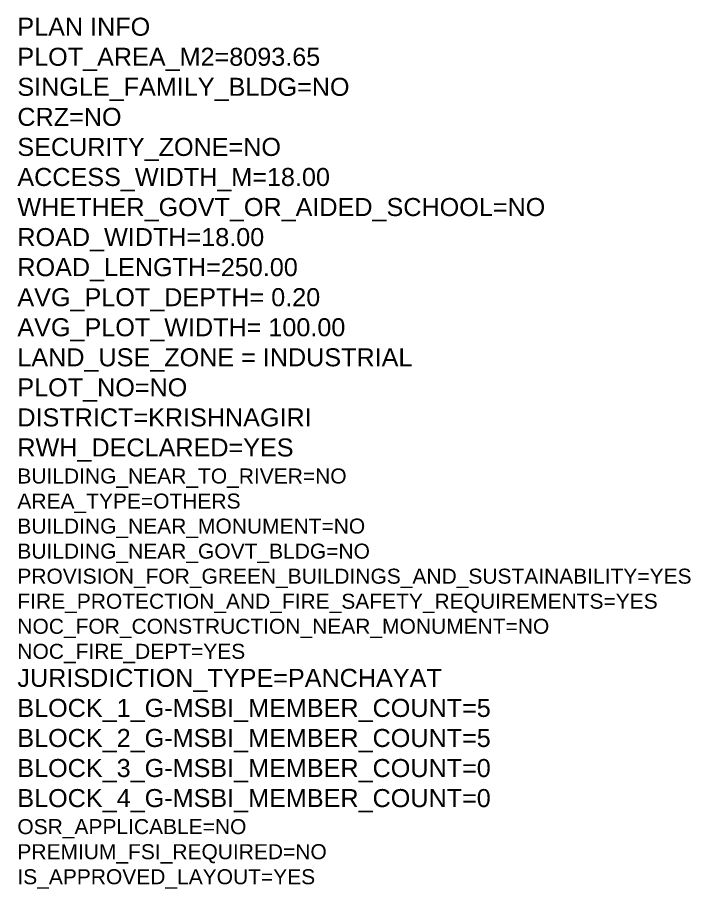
# Model space of a CAD drawing. Header units: metres. Extents: x -1559856 to -1559563, y 43807 to 43972.
# Drawn here: x -1559794.75 to -1559757.38, y 43806.54 to 43854.86 of the extents above; entities that cross this region are included whole.
import ezdxf

# ---------------------------------------------------------------- set-up
doc = ezdxf.new("R2010")
doc.units = ezdxf.units.M
doc.header["$LTSCALE"] = 750
doc.header["$MEASUREMENT"] = 0
doc.layers.add('PLAN_INFO', color=1, linetype='Continuous', plot=False)
doc.styles.get("Standard").update_dxf_attribs({"font": 'arial.ttf'})

msp = doc.modelspace()

# ---------------------------------------------------------------- texts
at = {"layer": 'PLAN_INFO', "insert": (-1559794.74781, 43854.84882), "char_height": 1, "width": 36.1755827, "attachment_point": 1}
msp.add_mtext('PLAN INFO\\PPLOT_AREA_M2=8093.65\\PSINGLE_FAMILY_BLDG=NO\\PCRZ=NO\\PSECURITY_ZONE=NO\\PACCESS_WIDTH_M=18.00\\PWHETHER_GOVT_OR_AIDED_SCHOOL=NO\\PROAD_WIDTH=18.00\\PROAD_LENGTH=250.00\\PAVG_PLOT_DEPTH= 0.20\\PAVG_PLOT_WIDTH= 100.00\\PLAND_USE_ZONE = INDUSTRIAL\\PPLOT_NO=NO\\PDISTRICT=KRISHNAGIRI\\PRWH_DECLARED=YES\\P{\\H0.83333x;BUILDING_NEAR_TO_RIVER=NO\\PAREA_TYPE=OTHERS\\PBUILDING_NEAR_MONUMENT=NO\\PBUILDING_NEAR_GOVT_BLDG=NO\\PPROVISION_FOR_GREEN_BUILDINGS_AND_SUSTAINABILITY=YES\\PFIRE_PROTECTION_AND_FIRE_SAFETY_REQUIREMENTS=YES\\PNOC_FOR_CONSTRUCTION_NEAR_MONUMENT=NO\\PNOC_FIRE_DEPT=YES\\P}JURISDICTION_TYPE=PANCHAYAT\\PBLOCK_1_G-MSBI_MEMBER_COUNT=5\\PBLOCK_2_G-MSBI_MEMBER_COUNT=5 \\PBLOCK_3_G-MSBI_MEMBER_COUNT=0 \\PBLOCK_4_G-MSBI_MEMBER_COUNT=0 \\P{\\H0.83333x;OSR_APPLICABLE=NO\\PPREMIUM_FSI_REQUIRED=NO\\PIS_APPROVED_LAYOUT=YES}', dxfattribs=at)

doc.saveas('drawing.dxf')
